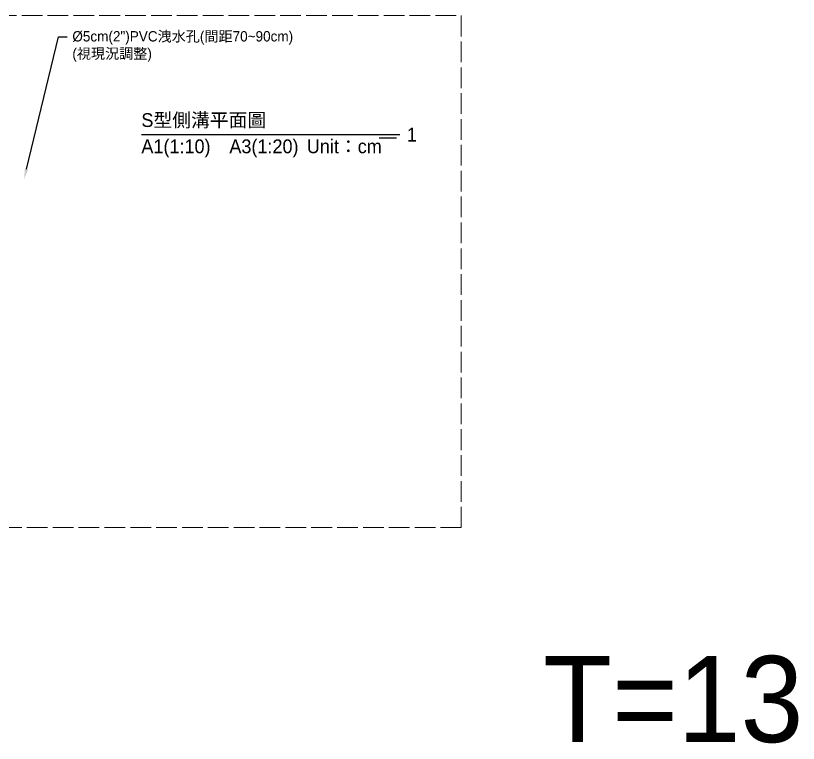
# Model space of a CAD drawing. Extents: x -4891 to 4829, y -5666 to -3242.
# Drawn here: x 1625.3 to 2079.4, y -3664.5 to -3242.3 of the extents above; entities that cross this region are included whole.
import ezdxf
from ezdxf import colors
from ezdxf.entities.mleader import LeaderData, LeaderLine
from ezdxf.math import Vec2, Vec3

# ---------------------------------------------------------------- set-up
doc = ezdxf.new("R2010")
doc.units = 0
doc.header["$MEASUREMENT"] = 0
doc.linetypes.add('ACAD_ISO02W100', pattern=[15, 12, -3])
doc.layers.add('一、4.基本-隱藏', color=9, linetype='ACAD_ISO02W100', lineweight=20, plot=False)
doc.layers.add('三、3.文字-註解文字', color=2, linetype='Continuous')
doc.styles.add('次圖名(詳圖)', font='MS PGothic.ttf', dxfattribs={"height": 6})
doc.styles.add('註解文字', font='MS PGothic.ttf', dxfattribs={"height": 5})
doc.styles.add('註解文字(詳圖)', font='MS PGothic.ttf', dxfattribs={"height": 6})

msp = doc.modelspace()

# ---------------------------------------------------------------- linework, layer by layer
at = {"layer": '一、4.基本-隱藏'}
msp.add_lwpolyline([(1463.868, -3242.296), (1883.868, -3242.296), (1883.868, -3539.296), (1463.868, -3539.296)], close=True, dxfattribs=at)
at = {"layer": '三、3.文字-註解文字'}
for points in [[(1698.267, -3311.327), (1848.267, -3311.327)], [(1846.267, -3313.327), (1836.267, -3313.327)]]:
    msp.add_lwpolyline(points, dxfattribs=at)

# ---------------------------------------------------------------- texts
for s, width, gutter_width, insert, char_height, attachment_point, style in [('S型側溝平面圖', 80.61929, 15, (1698.267, -3303.327), 8, 4, '次圖名(詳圖)'), ('1', 3, 15, (1852.267, -3311.327), 8, 4, '次圖名(詳圖)'), ('A1(1:10)\u3000A3(1:20){\\fMS PGothic|b0|i0|c128|p34;^IUnit：cm}', 136.03259, 15, (1698.267, -3319.327), 8, 4, '次圖名(詳圖)'), ('{\\fMS PGothic|b0|i0|c128|p34;T=13}', 517.09185, 25, (2006.861, -3664.486), 50, 8, '註解文字')]:
    msp.add_mtext_dynamic_manual_height_columns(s, width=width, gutter_width=gutter_width, heights=[0], dxfattribs=dict(at, insert=insert, char_height=char_height, attachment_point=attachment_point, style=style))

# ---------------------------------------------------------------- leaders
ml = msp.add_multileader_mtext('Standard', dxfattribs=at)
ml.set_content('{\\fMS PGothic|b0|i0|c128|p34;%%C5cm}(2")PVC洩水孔(間距70~90cm)\\P(視現況調整)', color=256, style='註解文字(詳圖)')
ml.set_leader_properties(color=144, linetype='ByLayer', lineweight=-1)
ml.build(insert=Vec2(0, 0))
ml.multileader.update_dxf_attribs({"dogleg_length": 5, "arrow_head_size": 6})
ctx = ml.context
ctx.base_point, ctx.char_height, ctx.arrow_head_size, ctx.landing_gap_size, ctx.plane_origin = Vec3(1655.22, -3254.667), 6, 6, 3, Vec3(1630.22, -3337.167)
notes = []
notes.append((ctx, [(0, (1, 1, 0), (1650.22, -3254.667), (1, 0), 5, [(0, [(1630.22, -3337.167)], 0, [])])]))
ctx.mtext.insert, ctx.mtext.flow_direction = Vec3(1658.22, -3251.275), 5
for ctx, leaders in notes:
    for number, flags, end, landing, length, lines in leaders:
        leader = LeaderData()
        leader.index, (leader.has_last_leader_line, leader.has_dogleg_vector, leader.attachment_direction) = number, flags
        leader.last_leader_point, leader.dogleg_vector, leader.dogleg_length = Vec3(end), Vec3(landing), length
        for number, points, colour, breaks in lines:
            line = LeaderLine()
            line.index, line.vertices, line.color, line.breaks = number, Vec3.list(points), colors.encode_raw_color(colour), breaks
            leader.lines.append(line)
        ctx.leaders.append(leader)

doc.saveas('drawing.dxf')
